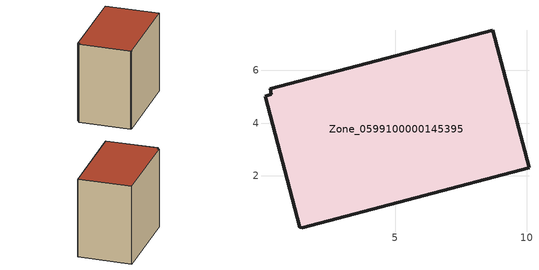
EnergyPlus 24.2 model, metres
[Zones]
Zone_0599100000145395
 floor ground (C_G): 0.26,5.3 8.72,7.52 10.09,2.3 1.48,0.03 1.37,0.03 0.06,5.02 0.3,5.1 z0
 wall outside (C_F): 0.06,5.02 1.37,0.03 1.48,0.03 10.09,2.3 8.72,7.52 0.26,5.3 0.3,5.1 0.06,5.02 z0:8.13
 roof outside (C_R): 1.37,0.03 1.48,0.03 10.09,2.3 8.72,7.52 0.26,5.3 0.3,5.1 0.06,5.02 z8.13
[BUILDING]
Pand.0599100000145395: North Axis=0; Terrain=City; Loads Convergence Tolerance Value=0.04; Temperature Convergence Tolerance Value=0.4; Solar Distribution=FullExterior; Maximum Number of Warmup Days=25; Minimum Number of Warmup Days=1
[Site:Location]
Rotterdam.The.Hague.AP_ZH_NLD Design_Conditions: Latitude=51.96; Longitude=4.45; Time Zone=1; Elevation=-4.5
[SITE:GROUNDTEMPERATURE:BUILDINGSURFACE]
18, 18, 18, 18, 18, 18, 18, 18, 18, 18, 18, 18
[MATERIAL] Thermal Absorptance=0.9; Solar Absorptance=0.7; Visible Absorptance=0.7
Name | Roughness | Thickness | Conductivity | Density | Specific Heat
G.TI.1975-1991 | MediumSmooth | 0.15 | 0.288461 | 540 | 1210
F.TI.1975-1991 | Rough | 0.3 | 0.230769 | 1920 | 840
R.TI.1975-1991 | MediumRough | 0.2 | 0.153846 | 1500 | 1000
[CONSTRUCTION]
C_G: G.TI.1975-1991
C_F: F.TI.1975-1991
C_R: R.TI.1975-1991
[ZONE]
Zone_0599100000145395: Type=1; Multiplier=1; Ceiling Height=Autocalculate; Volume=Autocalculate; Floor Area=autocalculate; Part of Total Floor Area=Yes
[ZONEINFILTRATION:DESIGNFLOWRATE]
Infil_Zone_0599100000145395: Zone or ZoneList or Space or SpaceList=Zone_0599100000145395; Schedule=AlwaysOn; Design Flow Rate Calculation Method=Flow/Area; Flow Rate per Floor Area=0.003; Constant Term Coefficient=1; Temperature Term Coefficient=0; Velocity Term Coefficient=0; Velocity Squared Term Coefficient=0
[HVACTEMPLATE:ZONE:IDEALLOADSAIRSYSTEM]
Zone_0599100000145395: Maximum Heating Supply Air Temperature=50; Minimum Cooling Supply Air Temperature=13; Maximum Heating Supply Air Humidity Ratio=0.0156; Minimum Cooling Supply Air Humidity Ratio=0.0077; Heating Limit=NoLimit; Cooling Limit=NoLimit; Dehumidification Control Type=ConstantSensibleHeatRatio; Cooling Sensible Heat Ratio=0.7; Dehumidification Setpoint=60; Humidification Control Type=None; Humidification Setpoint=30; Outdoor Air Method=None; Outdoor Air Flow Rate per Person=0.00944; Outdoor Air Flow Rate per Zone Floor Area=0; Outdoor Air Flow Rate per Zone=0; Demand Controlled Ventilation Type=None; Outdoor Air Economizer Type=NoEconomizer; Heat Recovery Type=None; Sensible Heat Recovery Effectiveness=0.7; Latent Heat Recovery Effectiveness=0.65
[ZONECONTROL:THERMOSTAT]
ThermostatControl_Zone_0599100000145395: Zone or ZoneList=Zone_0599100000145395; Control Type Schedule=DualSetpointControlType; Control 1=Thermostat_Zone_0599100000145395; Temperature Difference Between Cutout And Setpoint=0
[THERMOSTATSETPOINT:DUALSETPOINT]
Thermostat_Zone_0599100000145395: Heating Setpoint Temperature Schedule=HeatingSetpoint_Zone_0599100000145395; Cooling Setpoint Temperature Schedule=CoolingSetpoint_Zone_0599100000145395
[SCHEDULE:COMPACT]
HeatingSetpoint_Zone_0599100000145395: Through: 12/31, For: AllDays, Until: 24:00, 21
CoolingSetpoint_Zone_0599100000145395: Through: 12/31, For: AllDays, Until: 24:00, 24
DualSetpointControlType: Through: 12/31, For: AllDays, Until: 24:00, 4
AlwaysOn: Through: 12/31, For: AllDays, Until: 24:00, 1
